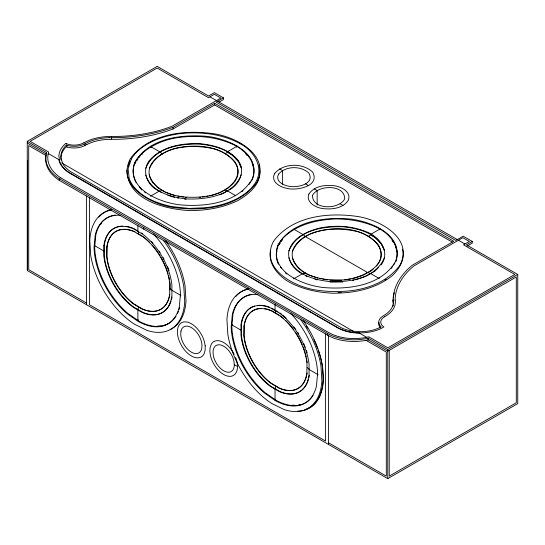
<?xml version="1.0" encoding="UTF-8"?>
<svg xmlns="http://www.w3.org/2000/svg" width="545" height="545" viewBox="0 0 545 545"><rect width="100%" height="100%" fill="white"/><g stroke="black" fill="none" stroke-linecap="round" stroke-linejoin="round"><path stroke-width="0.82" d="M170.013 290.001L170.095 284.32A44.942 25.949 60 0 0 169.699 281.186M133.314 170.83L133.627 169.175M252.71 178.344C257.935 164.631 247.001 151.789 235.495 145.658C217.339 136.536 196.384 134.758 176.498 137.817C156.238 140.842 122.734 157.73 136.264 182.895M276.628 252.655L276.942 251M395.711 261.825C401.284 247.873 390.547 234.541 378.652 228.314C365.239 221.542 350.258 218.967 335.325 218.947C316.754 219.805 297.25 224.336 283.448 237.559C276.812 244.8 274.06 255.142 278.441 264.271M467.133 246.081L472.263 243.125L472.263 241.435L466.404 244.821L517.75 274.462L517.75 403.6L387.761 478.646L27.25 270.504L27.25 141.366L46.488 152.477L46.046 154.235A55.324 31.937 0 0 0 59.296 178.719M48.083 154.344L48.669 152.048L30.152 141.359L157.164 68.03L208.51 97.671L214.362 94.292L220.854 98.039L171.736 126.392A106.548 61.51 0 0 1 111.616 136.468M128.198 166.266L130.023 160.939M131.399 158.942L128.082 168.671L129.22 178.528A64.474 37.224 0 0 0 172.527 206.65L189.333 208.435L206.426 207.652A66.763 38.545 0 0 0 255.694 182.268C263.841 168.337 255.21 153.009 242.838 145.229C224.247 134.111 201.936 131.434 180.681 133.566A66.763 38.545 0 0 0 131.413 158.942M270.579 251.204C268.106 263.351 277.105 274.046 286.547 280.539C300.404 288.87 316.407 292.372 332.416 293.217C353.473 293.333 375.478 289.075 392.291 275.668C399.335 268.876 405.385 259.27 402.503 249.147M145.794 168.282C154.078 147.484 180.368 143.383 200.206 144.139C216.052 145.781 235.794 151.108 241.408 167.969M241.312 174.802C233.035 195.607 206.739 199.708 186.901 198.952C171.055 197.304 151.319 191.976 145.699 175.115M288.959 250.938C297.236 230.133 323.526 226.032 343.364 226.788C359.209 228.437 378.952 233.764 384.566 250.625M384.477 257.458C376.193 278.257 349.904 282.358 330.066 281.602C314.22 279.96 294.477 274.632 288.864 257.771M381.125 264.918C390.799 252.049 379.313 236.401 366.356 231.795C351.273 225.63 334.432 224.874 318.593 228.321C306.542 231.611 293.135 237.702 288.959 250.502C287.038 260.278 293.585 269.455 302.053 273.692M149.432 168.432C159.583 145.897 190.423 144.091 211.589 148.335C226.277 151.135 246.442 165.823 234.398 182.146M292.597 251.082C302.741 228.553 333.581 226.74 354.747 230.985C370 233.519 390.874 250.257 376.35 265.96M134.561 164.202L135.882 162.226M136.761 160.904L138.083 158.922M138.961 157.607L140.283 155.625M249.024 184.448L250.346 182.473M251.231 181.151L252.553 179.176M279.04 244.875L280.362 242.9M281.24 241.578L282.562 239.602M391.303 268.426L392.625 266.444M393.51 265.122L394.832 263.146M378.23 267.793L374.749 271.233L372.841 272.337M67.151 145.324L66.381 145.059L65.434 145.978A40.132 23.169 0 0 0 60.924 155.768L60.999 159.992M66.381 145.059L66.381 146.741L65.434 147.661A40.132 23.169 0 0 0 60.924 157.451M233.791 182.725L228.341 187.943L224.656 190.001L227.136 191.145L227.136 190.716L235.372 195.471M373.318 268.855L371.499 270.592L368.549 272.241M141.536 154.63L142.783 153.636M241.83 191.724L243.077 190.73M384.695 316.686L384.709 316.679A13.114 7.569 0 0 0 383.081 326.407L383.891 326.959L380.989 328.546A32.673 18.864 0 0 1 361.022 332.886L356.703 332.777A31.814 18.367 0 0 1 337.628 327.511L69.699 172.82A41.175 23.776 0 0 1 59.541 161.054L58.874 155.734A42.203 24.368 0 0 1 63.622 145.44L65.761 143.349L66.681 143.771M27.25 141.366L157.185 66.354L208.531 95.995L214.383 92.616L223.47 97.862L223.47 99.544L219.11 102.058M223.47 97.862L216.154 102.085L455.811 240.447L463.175 236.196L472.263 241.435M109.116 137.66L116.916 137.613A108.612 62.702 0 0 0 168.207 129.029L173.01 127.326L214.689 103.264L453.767 241.292L412.109 265.34L409.07 268.024A106.125 61.272 0 0 0 393.095 300.2L393.279 303.422M86.914 144.466A36.944 21.33 0 0 1 109.116 139.336L116.916 139.295A108.612 62.702 0 0 0 168.207 130.718L173.01 129.008L214.689 104.947L452.296 242.13M239.977 143.805L240.815 143.321M236.625 146.462L227.578 151.68L227.578 152.402L232.027 154.978L238.24 161.245M227.578 152.116L225.065 153.853M94.183 246.149L94.816 245.781L103.857 251L104.238 250.782M138.519 233.894L138.267 231.135L137.885 231.359L137.885 225.732M222.619 193.748L227.136 191.145M229.043 190.048C239.507 184.755 245.7 170.776 238.24 160.53C229.084 149.16 214.151 145.113 200.206 143.703C182.071 142.933 161.531 146.312 149.146 160.823C142.231 169.972 146.135 182.643 155.08 188.836M138.519 306.665L137.885 309.942L137.885 320.378M170.033 288.475L171.661 289.708M137.251 320.746L138.519 320.017M180.32 295.88L180.954 295.513L171.913 290.294M379.783 229.111L370.743 234.336L370.743 235.059M370.743 234.766L368.222 236.51M231.325 325.331L232.599 324.595M241.387 329.963L241.006 330.181L231.966 324.963M277.991 311.808L275.416 310.316L275.034 310.541L275.034 304.11M275.668 313.075L275.416 310.316M366.431 276.029L369.653 274.176M363.747 274.925L367.814 272.371L370.3 273.801L371.567 273.065M275.668 385.846L275.034 389.123L275.034 399.56M307.182 367.657L309.444 369.258L309.063 369.476L318.103 374.694L317.469 375.062M368.25 338.179L366.022 338.677A37.891 21.875 0 0 1 330.134 334.937L59.323 178.706L59.323 180.388L330.161 336.599A37.891 21.875 0 0 0 366.008 340.339L368.25 339.862L368.25 338.179L387.761 349.508L517.75 274.462M274.401 399.928L275.668 399.199M219.908 192.651L223.975 190.382M67.137 145.338A15.478 8.938 0 0 0 83.617 144.452L86.907 142.776A36.944 21.33 0 0 1 109.116 137.653M67.137 147.021A15.478 8.938 0 0 0 83.617 146.142L86.907 144.466M219.492 194.797L221.842 194.013M355.619 279.81L365.784 276.404M209.682 195.962L219.124 192.91M352.847 278.611L363.072 275.307M352.397 280.457L354.025 280.198M199.17 197.515L200.785 197.276M202.406 197.038L204.831 196.677M206.446 196.438L208.067 196.2M344.753 279.81L346.375 279.571M347.989 279.333L350.415 278.972M330.066 282.038L342.648 281.99M329.868 280.225L341.517 280.287M359.298 333.077L356.655 333.009A32.209 18.591 0 0 1 337.341 327.688M337.995 292.44L341.252 292.536M177.193 197.91L178.815 198.155M184.476 199.014L186.097 199.259M177.915 196.152L179.516 196.411M181.11 196.67L183.508 197.052M185.109 197.31L186.703 197.569M319.479 278.543L321.08 278.802M322.674 279.06L324.275 279.319M325.869 279.578L327.47 279.837M167.792 195.226L174.768 197.542M314.826 279.163L317.156 279.939M165.564 192.344L174.754 195.498M309.492 275.259L317.912 278.154M66.381 146.741L67.151 147.007M209.975 96.826L216.467 100.573M217.619 101.234L457.31 239.582M458.468 240.243L464.953 243.99M279.626 168.902L282.589 170.612L282.589 184.23M305.466 183.815L308.429 185.532M314.192 188.856L317.156 190.566L317.156 205.036M340.032 203.776L342.996 205.485M151.047 146.789L159.971 151.939L162.458 154.092M378.537 278.127L370.3 273.372L370.3 273.801M367.814 272.657L305.616 236.748L303.136 234.595L294.211 229.438L294.211 228.716M48.294 153.52L59.276 159.855M358.869 332.825L366.594 337.287M27.25 143.056L46.488 154.16L46.488 152.477M61.755 162.975L353.794 331.585M46.284 155.727L28.708 145.583L28.708 269.666L86.553 303.061M365.804 340.203L386.303 352.036L386.303 476.119L328.458 442.724M337.348 327.681L69.392 172.976A41.577 24.007 0 0 1 59.139 161.102L58.799 159.583M60.863 177.902L328.819 332.607A35.8 20.669 0 0 0 365.382 337.525L368.774 336.796L387.836 347.805L514.848 274.476L463.502 244.828L469.361 241.449L462.869 237.702L413.703 266.089A104.115 60.114 0 0 0 395.139 300.166M234.282 364.639L236.898 366.151M371.377 235.426L374.551 237.259M305.616 275.75L307.073 276.594M155.713 189.204L158.895 191.036M160.257 191.826L161.722 192.671M271.601 308.116L274.142 309.58M133.818 228.566L136.359 230.038M141.489 233.001L142.776 233.744M308.722 274.993C299.45 270.79 290.049 261.934 292.597 250.795C295.39 242.539 302.788 237.361 310.357 233.805C332.348 225.576 361.873 225.943 378.346 244.787C390.547 267.036 358.61 279.374 341.517 280.001C323.532 280.668 299.062 276.976 292.324 257.526M164.863 191.922L157.512 187.534L151.919 181.676M279.006 315.065L272.044 310.916A44.942 25.949 60 0 0 264.768 308.702M137.067 233.028L143.192 236.68A44.942 25.949 60 0 1 149.391 242.075M285.519 273.072L286.874 274.04M144.391 191.867L145.74 192.828M375.192 237.627L381.405 243.901L383.298 248.104M392.039 240.57L393.517 242.491M245.434 153.438L246.905 155.359M280.409 266.832L281.39 268.113M139.213 186.737L141.68 189.939M239.194 163.35L241.094 167.553M149.167 174.87C157.546 197.869 189.244 199.559 209.682 195.669C224.499 193.264 245.482 179.012 235.188 162.131C221.42 145.699 197.147 144.03 177.425 147.845C163.05 150.686 141.625 163.779 151.612 180.954M394.989 244.412L396.978 251.797M252.049 162.58L253.595 168.323M60.999 158.309L62.6 163.289A39.117 22.583 0 0 0 71.225 172.016L342.137 328.199A29.764 17.181 0 0 0 352.976 331.19L360.994 331.694A30.588 17.658 0 0 0 379.681 327.634L381.159 326.837L380.424 326.135A15.185 8.768 0 0 1 382.004 316.693L384.995 314.799A32.945 19.021 0 0 0 393.292 301.732L393.115 300.2M259.147 164.822L259.536 168.167M259.727 169.842C261.546 183.876 248.69 194.47 237.647 200.676C222.564 207.897 205.894 210.69 189.258 210.561C165.244 209.219 127.264 200.172 126.896 170.074M389.273 350.319L389.225 476.119L516.292 402.755L516.292 276.989L387.761 351.191L368.168 339.882L368.168 338.2M387.761 349.508L387.761 478.646M379.783 228.396L379.783 229.833M379.225 277.8L379.225 278.522M328.458 335.638L328.458 444.407M327.395 333.472L327.395 335.155M325.535 333.949L325.535 441.034L89.475 304.744L89.475 197.665M305.207 272.895L302.686 274.06L302.686 273.624L293.646 278.849L293.646 278.127M236.625 145.74L236.625 147.184M214.689 103.264L214.689 104.947M173.01 127.326L173.01 129.008M162.042 190.239L159.528 191.404L159.528 190.975L150.488 196.193L150.488 195.471M151.047 146.067L151.047 147.504M143.723 227.435L143.723 229.118M111.616 137.633L111.616 139.322M86.553 195.975L86.553 304.744M85.02 143.778L85.02 145.461M27.543 160.741L27.543 270.34M235.624 357.397A19.566 11.295 60 0 1 229.261 376.35A19.566 11.295 60 0 1 210.472 355.728L209.839 351.259L210.145 347.281L211.378 344.065A19.566 11.295 60 0 1 234.241 354.325M318.273 350.306A66.04 38.13 60 0 1 297.727 411.073M306.249 326.128A66.04 38.13 60 0 1 307.584 328.213M313.9 339.719A66.04 38.13 60 0 1 317.708 348.732M59.296 180.402A55.324 31.937 0 0 1 46.073 155.918M393.095 301.889A106.125 61.272 0 0 1 393.183 299.566M393.327 298.02A106.125 61.272 0 0 1 394.342 292.679M380.396 327.831A15.185 8.768 0 0 1 378.911 322.429M393.258 304.839A32.945 19.021 0 0 1 393.04 306.256M386.248 279.326A66.763 38.545 0 0 1 384.906 280.191M60.836 177.915A53.274 30.758 0 0 1 48.117 154.344M83.678 142.906A39.029 22.529 0 0 1 111.616 136.441M83.637 142.879A13.407 7.739 0 0 1 66.66 143.785M395.186 300.166A35.03 20.22 0 0 1 384.688 316.672M307.114 383.108A48.539 28.02 60 0 1 279.864 391.474L270.906 386.289A48.539 28.02 60 0 1 241.387 335.1L241.394 324.759A48.539 28.02 60 0 1 254.549 306.099M257.506 305.466A48.539 28.02 60 0 1 261.491 305.35M262.309 305.418A48.539 28.02 60 0 1 269.359 307.108M279.926 312.925A48.539 28.02 60 0 1 281.813 314.37M283.073 315.405A48.539 28.02 60 0 1 286.18 318.198M293.884 326.877A48.539 28.02 60 0 1 295.86 329.582M297.72 332.368A48.539 28.02 60 0 1 298.619 333.806M303.708 343.52A48.539 28.02 60 0 1 305.302 347.383M306.413 350.483A48.539 28.02 60 0 1 307.135 352.792M309.322 375.321A48.539 28.02 60 0 1 308.858 377.828M308.45 379.429A48.539 28.02 60 0 1 307.414 382.413M300.929 404.54A61.122 35.289 60 0 1 298.374 405.037M294.566 405.255A61.122 35.289 60 0 1 292.175 405.112M313.082 395.466A61.122 35.289 60 0 1 276.308 400.446L265.088 392.652A61.122 35.289 60 0 1 231.836 326.36L232.974 314.063A61.122 35.289 60 0 1 251.47 294.389M304.825 380.894A44.942 25.949 60 0 1 279.299 388.013L271.001 383.067A44.942 25.949 60 0 1 244.099 335.427L244.235 325.924A44.942 25.949 60 0 1 261.471 308.436M280.334 315.862A44.942 25.949 60 0 1 283.468 318.396M285.934 320.664A44.942 25.949 60 0 1 293.517 329.412M295.431 332.13A44.942 25.949 60 0 1 302.209 344.61M303.156 346.913A44.942 25.949 60 0 1 305.002 352.288M305.227 353.044A44.942 25.949 60 0 1 306.249 357.132M306.569 358.753A44.942 25.949 60 0 1 307.162 362.732M307.101 372.998A44.942 25.949 60 0 1 305.139 380.199M305.098 409.568A67.233 38.818 60 0 0 323.13 380.035L322.224 365.218A67.233 38.818 60 0 0 303.231 320.651M235.937 296.378A67.233 38.818 60 0 1 248.561 288.721M257.894 294.545A61.122 35.289 60 0 0 232.34 314.424L231.196 326.728A61.122 35.289 60 0 0 264.448 393.02L275.675 400.813A61.122 35.289 60 0 0 316.454 385.969L317.599 373.666A61.122 35.289 60 0 0 290.928 313.627M248.888 289.143A67.233 38.818 60 0 0 226.938 319.629L227.844 334.439A67.233 38.818 60 0 0 271.655 403.416L284.027 409.513A67.233 38.818 60 0 0 321.857 380.771L320.951 365.954A67.233 38.818 60 0 0 300.506 319.397M171.069 301.024A48.539 28.02 60 0 1 142.715 312.292L133.757 307.108A48.539 28.02 60 0 1 104.238 255.918L104.245 245.577A48.539 28.02 60 0 1 117.4 226.918M118.115 226.713A48.539 28.02 60 0 1 122.72 226.121M125.915 226.325A48.539 28.02 60 0 1 133.014 228.232M151.428 241.428A48.539 28.02 60 0 1 153.063 243.213M159.181 251.088A48.539 28.02 60 0 1 160.114 252.478M163.187 257.567A48.539 28.02 60 0 1 163.997 259.059M167.547 266.648A48.539 28.02 60 0 1 168.998 270.531M172.036 296.984A48.539 28.02 60 0 1 171.512 299.457M167.785 323.9A61.122 35.289 60 0 1 163.779 325.358M161.225 325.856A61.122 35.289 60 0 1 157.423 326.074M100.471 224.649A61.122 35.289 60 0 1 101.397 223.3M175.933 316.284A61.122 35.289 60 0 1 139.159 321.264L127.939 313.47A61.122 35.289 60 0 1 94.687 247.178L95.831 234.881A61.122 35.289 60 0 1 115.179 215.077M179.734 307.264A61.122 35.289 60 0 1 179.012 309.737M178.44 311.318A61.122 35.289 60 0 1 177.459 313.559M169.822 294.682A44.942 25.949 60 0 1 142.15 308.831L133.852 303.885A44.942 25.949 60 0 1 106.949 256.245L107.086 246.742A44.942 25.949 60 0 1 121.882 229.411M123.497 229.275A44.942 25.949 60 0 1 134.894 231.734M152.239 245.1A44.942 25.949 60 0 1 160.08 255.769M160.939 257.22A44.942 25.949 60 0 1 163.691 262.418M164.052 263.167A44.942 25.949 60 0 1 168.078 273.863M168.521 275.498A44.942 25.949 60 0 1 169.427 279.571M98.795 217.196A67.233 38.818 60 0 1 111.412 209.539M165.605 240.801A67.233 38.818 60 0 1 185.075 286.036L185.981 300.854A67.233 38.818 60 0 1 170.142 329.527M120.745 215.364A61.122 35.289 60 0 0 95.191 235.242L94.053 247.546A61.122 35.289 60 0 0 127.298 313.838L138.525 321.632A61.122 35.289 60 0 0 179.305 306.787L180.45 294.484A61.122 35.289 60 0 0 153.193 233.832M111.745 209.961A67.233 38.818 60 0 0 89.789 240.447L90.695 255.258A67.233 38.818 60 0 0 134.506 324.234L146.884 330.331A67.233 38.818 60 0 0 184.714 301.589L183.801 286.772A67.233 38.818 60 0 0 163.357 240.216M103.863 245.795L103.857 256.136A48.539 28.02 60 0 0 133.375 307.332L142.334 312.51A48.539 28.02 60 0 0 171.907 295.499L171.913 285.158A48.539 28.02 60 0 0 142.395 233.969L133.436 228.784A48.539 28.02 60 0 0 103.863 245.795M241.013 324.977L241.006 335.318A48.539 28.02 60 0 0 270.524 386.514L279.483 391.692A48.539 28.02 60 0 0 309.056 374.681L309.063 364.339A48.539 28.02 60 0 0 279.544 313.15L270.586 307.966A48.539 28.02 60 0 0 241.013 324.977M205.199 345.884L205.165 350.074L204.191 353.562A19.729 11.39 60 0 1 182.766 347.594A19.729 11.39 60 0 1 182.957 322.143A19.729 11.39 60 0 1 204.286 341.286L205.199 345.884M106.834 246.892L106.697 256.388A44.942 25.949 60 0 0 133.6 304.028L141.891 308.974A44.942 25.949 60 0 0 169.699 293.966L169.836 284.47A44.942 25.949 60 0 0 142.933 236.83L134.642 231.877A44.942 25.949 60 0 0 106.834 246.892M243.983 326.074L243.847 335.57A44.942 25.949 60 0 0 270.749 383.21L279.04 388.156A44.942 25.949 60 0 0 306.849 373.148L306.985 363.651A44.942 25.949 60 0 0 280.082 316.011L271.785 311.059A44.942 25.949 60 0 0 243.983 326.074M180.974 331.094L180.702 334.133A15.062 8.7 60 0 0 190.328 351.505A15.062 8.7 60 0 0 201.732 348.616L201.997 345.578A15.062 8.7 60 0 0 192.371 328.199A15.062 8.7 60 0 0 180.974 331.094M312.496 195.485C312.299 210.097 339.276 209.784 344.699 198.857C344.89 184.244 317.912 184.557 312.496 195.485M134.561 162.764C126.127 188.911 158.847 202.106 179.189 204.777C205.043 207.175 238.403 203.36 252.553 178.453C260.98 152.3 228.266 139.111 207.924 136.441C182.064 134.043 148.71 137.858 134.561 162.764M277.718 245.414C269.284 271.567 302.005 284.756 322.347 287.426C348.207 289.824 381.561 286.009 395.711 261.103C404.145 234.956 371.424 221.761 351.082 219.09C325.222 216.692 291.868 220.507 277.718 245.414M308.906 194.013C305.493 202.447 315.964 207.747 322.865 208.578C331.782 209.682 342.914 208.463 348.282 200.328C351.695 191.895 341.225 186.594 334.323 185.763C325.406 184.66 314.274 185.879 308.906 194.013M130.282 158.731C116.392 185.681 150.216 203.769 172.152 207.298C201.561 211.726 237.811 208.142 256.824 182.48C270.715 155.536 236.898 137.442 214.955 133.92C185.545 129.485 149.296 133.069 130.282 158.731M273.44 241.387C259.549 268.331 293.373 286.425 315.317 289.947C344.726 294.382 380.975 290.798 399.989 265.136C413.88 238.185 380.056 220.098 358.119 216.569C328.71 212.141 292.461 215.725 273.44 241.387M274.775 173.29L273.604 176.314L273.828 179.4A20.151 11.636 0 0 0 286.977 188.386C296.48 190.941 320.514 186.363 312.626 172.091C302.693 162.717 283.918 162.88 274.775 173.29M278.624 174.073L277.691 176.491L277.868 178.964A16.118 9.306 0 0 0 288.387 186.152C295.99 188.195 315.214 184.53 308.906 173.119C300.956 165.619 285.941 165.748 278.624 174.073M234.309 364.946L234.009 361.58A15.062 8.7 60 0 0 222.517 345.619A15.062 8.7 60 0 0 213.013 352.07L213.306 355.435A15.062 8.7 60 0 0 224.806 371.397A15.062 8.7 60 0 0 234.309 364.946"/></g></svg>
